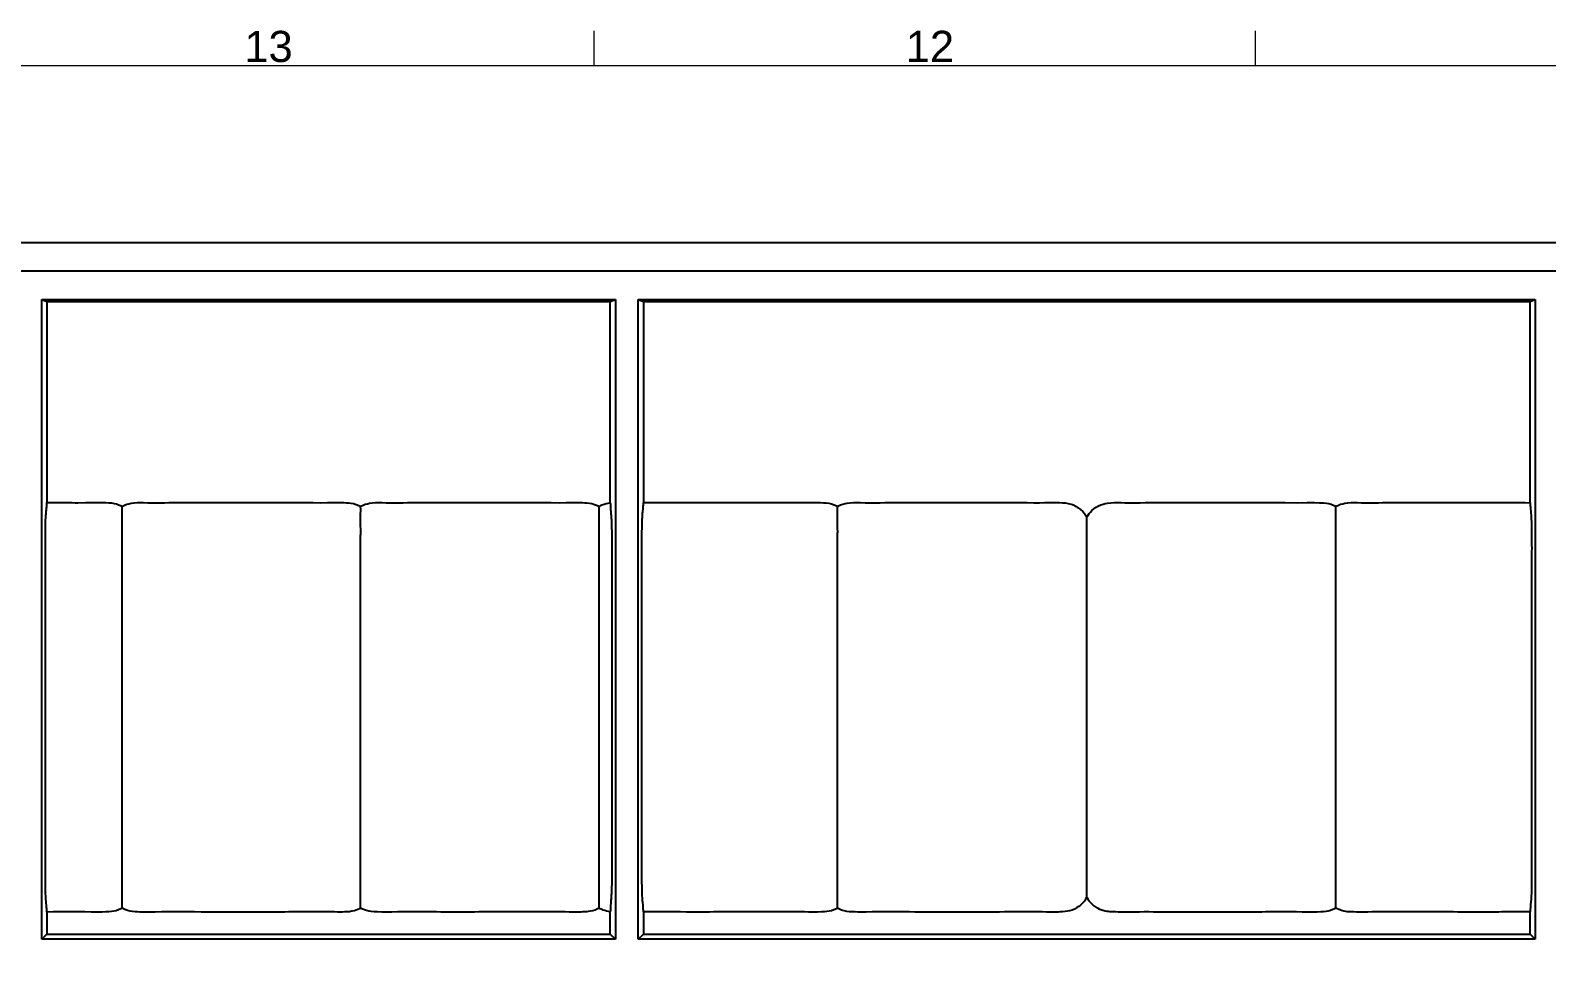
# Model space of a CAD drawing. Header units: millimetres. Extents: x 0 to 1486, y 0 to 1051.
# Drawn here: x 292.3 to 505.3, y 901.9 to 1031.2 of the extents above; entities that cross this region are included whole.
import ezdxf

# ---------------------------------------------------------------- set-up
doc = ezdxf.new("R2010")
doc.units = ezdxf.units.MM
doc.header["$LTSCALE"] = 1.25
for name, color, linetype, lineweight, true_color in [('Sichtbare Kanten(DIN)', 7, 'Continuous', 25, 0x262659), ('Skizziergeometrie(DIN)', 7, 'Continuous', 9, 0x262659), ('Symbole(DIN)', 7, 'Continuous', 15, 0x262659)]:
    doc.layers.add(name, color=color, linetype=linetype, lineweight=lineweight, true_color=true_color)
doc.styles.add('Aktuell-DIN', font='arial.ttf')

# ---------------------------------------------------------------- blocks, each defined once
blk = doc.blocks.new('Ränder Standardrahmen')
at = {"layer": 'Skizziergeometrie(DIN)'}
for p, q in [((297.25, 821), (297.25, 824.9)), ((371.56, 821), (371.56, 824.9))]:
    blk.add_line(p, q, dxfattribs=at)
at = {"layer": 'Skizziergeometrie(DIN)', "flags": 128}
blk.add_lwpolyline([(20, 20), (20, 821), (1169, 821), (1169, 20), (20, 20)], dxfattribs=at)
at = {"layer": 'Symbole(DIN)', "color": 179, "true_color": 0x262659, "char_height": 3.5, "attachment_point": 7, "style": 'Aktuell-DIN'}
for s, insert in [('13', (257.93, 821.34)), ('12', (332.25, 821.4))]:
    blk.add_mtext(s, dxfattribs=dict(at, insert=insert))

msp = doc.modelspace()

# ---------------------------------------------------------------- linework, layer by layer
at = {"layer": 'Sichtbare Kanten(DIN)'}
for p, q in [((191.7053, 1001.3641), (1097.7916, 1001.3641)), ((1067.9811, 997.3641), (221.5158, 997.3641)), ((293.9485, 903.4641), (293.9485, 993.3641)), ((293.9485, 993.3641), (294.6816, 993.1023)), ((293.9485, 993.3641), (374.5485, 993.3641)), ((294.6816, 993.1023), (294.6816, 964.8304)), ((294.6816, 993.1023), (373.8153, 993.1023)), ((373.8153, 993.1023), (374.5485, 993.3641)), ((373.8153, 964.7804), (373.8153, 993.1023)), ((374.5485, 993.3641), (374.5485, 903.4641)), ((377.7485, 903.4641), (377.7485, 993.3641)), ((377.7485, 993.3641), (378.4816, 993.1023)), ((377.7485, 993.3641), (503.7485, 993.3641)), ((378.4816, 993.1023), (378.4816, 964.8211)), ((378.4816, 993.1023), (503.0153, 993.1023)), ((503.0153, 993.1023), (503.7485, 993.3641)), ((503.0153, 964.8167), (503.0153, 993.1023)), ((503.7485, 993.3641), (503.7485, 903.4641)), ((294.6816, 907.2992), (294.6816, 904.1973)), ((373.8153, 904.1973), (373.8153, 907.3459)), ((378.4816, 907.3088), (378.4816, 904.1973)), ((503.0153, 904.1973), (503.0153, 907.309)), ((293.9485, 903.4641), (294.6816, 904.1973)), ((374.5485, 903.4641), (293.9485, 903.4641)), ((294.6816, 904.1973), (373.8153, 904.1973)), ((373.8153, 904.1973), (374.5485, 903.4641)), ((377.7485, 903.4641), (378.4816, 904.1973)), ((503.7485, 903.4641), (377.7485, 903.4641)), ((378.4816, 904.1973), (503.0153, 904.1973)), ((503.0153, 904.1973), (503.7485, 903.4641))]:
    msp.add_line(p, q, dxfattribs=at)
for points, knots in [([(294.6816, 964.8304), (296.8136, 964.8265), (298.0048, 964.8175), (302.17, 964.8143), (303.2173, 964.8993), (304.5864, 964.6187), (304.9565, 964.4539), (305.2435, 964.2923)], [0.05167891, 0.05167891, 0.05167891, 0.05167891, 0.73525339, 0.73525339, 2.86858619, 2.86858619, 4.02252258, 4.02252258, 4.02252258, 4.02252258]), ([(440.7443, 962.729), (440.8541, 962.9427), (441.0165, 963.2018), (441.5048, 963.7594), (441.8885, 964.1199), (442.8326, 964.5947), (443.2519, 964.7018), (444.2563, 964.8465), (444.8789, 964.8285), (446.999, 964.7978), (447.9007, 964.8225), (451.4951, 964.8309), (452.5575, 964.8319), (455.305, 964.8334), (458.3019, 964.8357), (465.1284, 964.8309), (466.8832, 964.826), (473.8508, 964.7986), (474.1326, 964.9091), (475.3087, 964.5118), (475.5331, 964.4107), (475.7435, 964.2923)], [11.402795195, 11.402795195, 11.402795195, 11.402795195, 11.424286525, 11.424286525, 11.446616162, 11.446616162, 11.464256889, 11.464256889, 11.490945682, 11.490945682, 11.545702763, 11.545702763, 11.5600245, 11.5600245, 11.596003502, 11.596003502, 11.608451966, 11.608451966, 11.645432642, 11.645432642, 11.654664356, 11.654664356, 11.654664356, 11.654664356]), ([(294.6816, 907.2992), (294.6695, 907.4789), (294.6581, 907.7063), (294.6069, 908.4023), (294.5639, 908.7465), (294.5267, 909.1752), (294.5111, 909.4079), (294.4827, 910.3016), (294.4754, 910.7457), (294.4653, 911.4616), (294.4612, 911.9538), (294.4562, 913.1003), (294.4566, 913.7316), (294.4572, 915.2414), (294.4568, 916.0813), (294.4568, 917.6298), (294.457, 917.9491), (294.4566, 925.757), (294.4568, 932.1179), (294.4567, 940.529), (294.4567, 942.5794), (294.4568, 947.7586), (294.4571, 950.8875), (294.4566, 954.8647), (294.4568, 955.7131), (294.457, 958.1459), (294.4553, 958.8099), (294.4609, 960.1704), (294.4651, 960.7044), (294.4783, 961.606), (294.4862, 961.936), (294.506, 962.5832), (294.5183, 962.8028), (294.5413, 963.1305), (294.5554, 963.2602), (294.6147, 963.8585), (294.6298, 964.0183), (294.6588, 964.4371), (294.6695, 964.6522), (294.6816, 964.8304)], [0.0548135, 0.0548135, 0.0548135, 0.0548135, 0.22484594, 0.22484594, 0.54144394, 0.54144394, 0.72791807, 0.72791807, 0.89874194, 0.89874194, 1.17246562, 1.17246562, 1.52639602, 1.52639602, 1.96989004, 1.96989004, 2.34410364, 2.34410364, 3.988884, 3.988884, 4.51907428, 4.51907428, 5.32812501, 5.32812501, 5.54751209, 5.54751209, 5.95720997, 5.95720997, 6.22785317, 6.22785317, 6.47576825, 6.47576825, 6.87176807, 6.87176807, 7.38266455, 7.38266455, 7.76427404, 7.76427404, 8.15815134, 8.15815134, 8.15815134, 8.15815134]), ([(305.2498, 907.8348), (305.2495, 907.8828), (305.249, 907.9336), (305.2467, 908.3229), (305.2522, 908.7142), (305.248, 909.5884), (305.2485, 909.7472), (305.2486, 910.5772), (305.2472, 911.1403), (305.2485, 911.9296), (305.2466, 912.2662), (305.2431, 913.0514), (305.2426, 913.4525), (305.2445, 914.4306), (305.2476, 914.8697), (305.2457, 916.6419), (305.2448, 917.0018), (305.246, 923.9736), (305.2446, 929.8937), (305.2447, 950.6989), (305.2492, 951.6203), (305.2452, 953.9578), (305.2379, 955.4197), (305.2489, 958.1495), (305.2428, 958.873), (305.2439, 959.8766), (305.2479, 960.1427), (305.2548, 960.572), (305.2567, 960.7806), (305.2436, 961.9469), (305.2522, 962.1671), (305.2406, 963.0875), (305.2602, 963.5204), (305.2504, 964.0909), (305.246, 964.2002), (305.2435, 964.2923)], [0.2558523, 0.2558523, 0.2558523, 0.2558523, 0.28402504, 0.28402504, 0.45434451, 0.45434451, 0.67213075, 0.67213075, 0.82599602, 0.82599602, 0.91852312, 0.91852312, 1.01863252, 1.01863252, 1.17660296, 1.17660296, 1.24925939, 1.24925939, 1.65825211, 1.65825211, 2.68658375, 2.68658375, 2.79279292, 2.79279292, 2.86761711, 2.86761711, 2.90925276, 2.90925276, 2.94819496, 2.94819496, 3.07286362, 3.07286362, 3.25453641, 3.25453641, 3.3103209, 3.3103209, 3.3103209, 3.3103209]), ([(305.2435, 964.2923), (305.2588, 964.3011), (305.2743, 964.3099), (305.6955, 964.5436), (306.1052, 964.6659), (307.0612, 964.8338), (307.6408, 964.8323), (309.8354, 964.8), (311.4137, 964.8205), (316.3099, 964.8399), (320.7482, 964.8289), (325.1477, 964.8259), (328.5822, 964.8281), (335.3625, 964.8077), (336.2954, 964.86), (337.4861, 964.7597), (337.9793, 964.6665), (338.5847, 964.3781), (338.6648, 964.3366), (338.7435, 964.2923)], [1.9240404, 1.9240404, 1.9240404, 1.9240404, 1.92512371, 1.92512371, 1.95331132, 1.95331132, 1.99357988, 1.99357988, 2.09661317, 2.09661317, 2.31324601, 2.31324601, 3.08420493, 3.08420493, 3.83526504, 3.83526504, 4.30737416, 4.30737416, 4.38052215, 4.38052215, 4.38052215, 4.38052215]), ([(338.7498, 907.8348), (338.7495, 907.8828), (338.749, 907.9336), (338.7467, 908.3229), (338.7522, 908.7142), (338.748, 909.5884), (338.7485, 909.7472), (338.7486, 910.5772), (338.7472, 911.1403), (338.7485, 911.9296), (338.7466, 912.2662), (338.7431, 913.0514), (338.7426, 913.4525), (338.7445, 914.4306), (338.7476, 914.8697), (338.7457, 916.6419), (338.7448, 917.0018), (338.746, 923.9736), (338.7446, 929.8937), (338.7447, 950.6989), (338.7492, 951.6203), (338.7452, 953.9578), (338.7379, 955.4197), (338.7489, 958.1495), (338.7428, 958.873), (338.7439, 959.8766), (338.7479, 960.1427), (338.7548, 960.572), (338.7567, 960.7806), (338.7436, 961.9469), (338.7522, 962.1671), (338.7406, 963.0875), (338.7602, 963.5204), (338.7504, 964.0909), (338.746, 964.2002), (338.7435, 964.2923)], [0.2558523, 0.2558523, 0.2558523, 0.2558523, 0.28402504, 0.28402504, 0.45434451, 0.45434451, 0.67213075, 0.67213075, 0.82599602, 0.82599602, 0.91852312, 0.91852312, 1.01863252, 1.01863252, 1.17660296, 1.17660296, 1.24925939, 1.24925939, 1.65825211, 1.65825211, 2.68658375, 2.68658375, 2.79279292, 2.79279292, 2.86761711, 2.86761711, 2.90925276, 2.90925276, 2.94819496, 2.94819496, 3.07286362, 3.07286362, 3.25453641, 3.25453641, 3.3103209, 3.3103209, 3.3103209, 3.3103209]), ([(338.7435, 964.2923), (338.7588, 964.3011), (338.7743, 964.3099), (339.1955, 964.5436), (339.6052, 964.6659), (340.5612, 964.8338), (341.1408, 964.8323), (343.3354, 964.8), (344.9137, 964.8205), (349.8099, 964.8399), (354.2482, 964.8289), (358.6477, 964.8259), (362.0822, 964.8281), (368.8625, 964.8077), (369.7954, 964.86), (370.9861, 964.7597), (371.4793, 964.6665), (372.0847, 964.3781), (372.1648, 964.3366), (372.2435, 964.2923)], [1.9240404, 1.9240404, 1.9240404, 1.9240404, 1.92512371, 1.92512371, 1.95331132, 1.95331132, 1.99357988, 1.99357988, 2.09661317, 2.09661317, 2.31324601, 2.31324601, 3.08420493, 3.08420493, 3.83526504, 3.83526504, 4.30737416, 4.30737416, 4.38052215, 4.38052215, 4.38052215, 4.38052215]), ([(372.2498, 907.8348), (372.2495, 907.8828), (372.249, 907.9336), (372.2467, 908.3229), (372.2522, 908.7142), (372.248, 909.5884), (372.2485, 909.7472), (372.2486, 910.5772), (372.2472, 911.1403), (372.2485, 911.9296), (372.2466, 912.2662), (372.2431, 913.0514), (372.2426, 913.4525), (372.2445, 914.4306), (372.2476, 914.8697), (372.2457, 916.6419), (372.2448, 917.0018), (372.246, 923.9736), (372.2446, 929.8937), (372.2447, 950.6989), (372.2492, 951.6203), (372.2452, 953.9578), (372.2379, 955.4197), (372.2489, 958.1495), (372.2428, 958.873), (372.2439, 959.8766), (372.2479, 960.1427), (372.2548, 960.572), (372.2567, 960.7806), (372.2436, 961.9469), (372.2522, 962.1671), (372.2406, 963.0875), (372.2602, 963.5204), (372.2504, 964.0909), (372.246, 964.2002), (372.2435, 964.2923)], [0.2558523, 0.2558523, 0.2558523, 0.2558523, 0.28402504, 0.28402504, 0.45434451, 0.45434451, 0.67213075, 0.67213075, 0.82599602, 0.82599602, 0.91852312, 0.91852312, 1.01863252, 1.01863252, 1.17660296, 1.17660296, 1.24925939, 1.24925939, 1.65825211, 1.65825211, 2.68658375, 2.68658375, 2.79279292, 2.79279292, 2.86761711, 2.86761711, 2.90925276, 2.90925276, 2.94819496, 2.94819496, 3.07286362, 3.07286362, 3.25453641, 3.25453641, 3.3103209, 3.3103209, 3.3103209, 3.3103209]), ([(372.2435, 964.2923), (372.3703, 964.3652), (372.5058, 964.4325), (373.0335, 964.6514), (373.4245, 964.736), (373.8153, 964.7804)], [5.25741589, 5.25741589, 5.25741589, 5.25741589, 5.53828084, 5.53828084, 6.28216809, 6.28216809, 6.28216809, 6.28216809]), ([(373.8153, 964.7804), (373.8325, 964.5152), (373.843, 964.1891), (373.8725, 963.6846), (373.883, 963.5579), (373.9067, 963.2514), (373.917, 963.1016), (373.9566, 962.5255), (373.9743, 962.2567), (374.0006, 961.4983), (374.0067, 961.1711), (374.0155, 960.6031), (374.0191, 960.2241), (374.0255, 959.1885), (374.0263, 958.5109), (374.0264, 956.9005), (374.0252, 956.3734), (374.0263, 953.6798), (374.0258, 952.04), (374.0261, 947.3326), (374.0258, 944.2648), (374.0258, 939.9213), (374.0257, 939.8542), (374.0257, 936.5255), (374.0257, 935.1169), (374.0258, 929.539), (374.0256, 925.628), (374.026, 920.5622), (374.0256, 919.4072), (374.026, 917.94), (374.0262, 917.3952), (374.0258, 916.2003), (374.0251, 915.5788), (374.0264, 913.915), (374.0284, 913.0945), (374.0177, 911.7081), (374.0116, 911.2337), (373.9959, 910.4761), (373.9878, 910.231), (373.9681, 909.7851), (373.9558, 909.6063), (373.9292, 909.217), (373.9161, 909.0146), (373.8799, 908.5097), (373.8695, 908.426), (373.8384, 907.8058), (373.8277, 907.5483), (373.8153, 907.3459)], [0.05702487, 0.05702487, 0.05702487, 0.05702487, 0.32249934, 0.32249934, 0.48068575, 0.48068575, 0.63414539, 0.63414539, 0.91872336, 0.91872336, 1.14170791, 1.14170791, 1.46681384, 1.46681384, 2.01188372, 2.01188372, 3.04523872, 3.04523872, 4.65236499, 4.65236499, 7.65931574, 7.65931574, 8.9097005, 8.9097005, 8.9980562, 8.9980562, 9.20534647, 9.20534647, 9.26656119, 9.26656119, 9.28311335, 9.28311335, 9.30844046, 9.30844046, 9.33623094, 9.33623094, 9.35153063, 9.35153063, 9.36555505, 9.36555505, 9.38337177, 9.38337177, 9.40066511, 9.40066511, 9.43097621, 9.43097621, 9.44934498, 9.44934498, 9.44934498, 9.44934498]), ([(378.4816, 907.3088), (378.4626, 907.5781), (378.4457, 907.9235), (378.3689, 908.781), (378.3325, 908.9312), (378.2899, 910.0184), (378.2818, 910.3866), (378.2694, 911.1025), (378.2642, 911.5714), (378.2573, 912.6185), (378.2565, 913.1613), (378.2566, 914.4726), (378.2569, 915.1383), (378.2565, 917.1647), (378.2568, 918.5254), (378.2566, 921.5078), (378.2566, 923.1296), (378.2566, 925.5326), (378.2566, 927.3463), (378.2566, 935.6613), (378.2565, 941.8658), (378.2568, 950.1449), (378.2568, 952.2195), (378.2567, 955.4536), (378.2572, 955.9171), (378.257, 957.955), (378.255, 958.9135), (378.2645, 960.6412), (378.2707, 961.089), (378.2812, 961.716), (378.289, 962.0278), (378.3107, 962.6751), (378.3238, 962.8903), (378.351, 963.2462), (378.3684, 963.3657), (378.4249, 963.9678), (378.4395, 964.1625), (378.4619, 964.4936), (378.4717, 964.6723), (378.4816, 964.8211)], [0.05452106, 0.05452106, 0.05452106, 0.05452106, 0.31829707, 0.31829707, 0.65936116, 0.65936116, 0.81490778, 0.81490778, 1.01940404, 1.01940404, 1.25946918, 1.25946918, 1.50697463, 1.50697463, 2.01288254, 2.01288254, 2.61583238, 2.61583238, 2.90633654, 2.90633654, 3.7604181, 3.7604181, 4.04598664, 4.04598664, 4.20561136, 4.20561136, 4.48464859, 4.48464859, 4.68537806, 4.68537806, 4.95525864, 4.95525864, 5.361904, 5.361904, 6.0000875, 6.0000875, 6.49876218, 6.49876218, 7.10708932, 7.10708932, 7.10708932, 7.10708932]), ([(378.4816, 964.8211), (379.0857, 964.8224), (379.6897, 964.8259), (380.6866, 964.8292), (381.0877, 964.8299), (385.0008, 964.8357), (386.5695, 964.8223), (392.6577, 964.8345), (395.2509, 964.8328), (400.206, 964.8128), (402.8775, 964.8582), (404.3013, 964.7895), (404.7754, 964.7153), (405.4281, 964.4561), (405.5887, 964.3794), (405.7435, 964.2923)], [0.05000008, 0.05000008, 0.05000008, 0.05000008, 0.23121159, 0.23121159, 0.3490811, 0.3490811, 1.61670694, 1.61670694, 2.55722105, 2.55722105, 3.41387376, 3.41387376, 3.91385551, 3.91385551, 4.08229193, 4.08229193, 4.08229193, 4.08229193]), ([(405.7498, 907.8348), (405.7495, 907.8828), (405.749, 907.9336), (405.7467, 908.3229), (405.7522, 908.7142), (405.748, 909.5884), (405.7485, 909.7472), (405.7486, 910.5772), (405.7472, 911.1403), (405.7485, 911.9296), (405.7466, 912.2662), (405.7431, 913.0514), (405.7426, 913.4525), (405.7445, 914.4306), (405.7476, 914.8697), (405.7457, 916.6419), (405.7448, 917.0018), (405.746, 923.9736), (405.7446, 929.8937), (405.7447, 950.6989), (405.7492, 951.6203), (405.7452, 953.9578), (405.7379, 955.4197), (405.7489, 958.1495), (405.7428, 958.873), (405.7439, 959.8766), (405.7479, 960.1427), (405.7548, 960.572), (405.7567, 960.7806), (405.7436, 961.9469), (405.7522, 962.1671), (405.7406, 963.0875), (405.7602, 963.5204), (405.7504, 964.0909), (405.746, 964.2002), (405.7435, 964.2923)], [0.2558523, 0.2558523, 0.2558523, 0.2558523, 0.28402504, 0.28402504, 0.45434451, 0.45434451, 0.67213075, 0.67213075, 0.82599602, 0.82599602, 0.91852312, 0.91852312, 1.01863252, 1.01863252, 1.17660296, 1.17660296, 1.24925939, 1.24925939, 1.65825211, 1.65825211, 2.68658375, 2.68658375, 2.79279292, 2.79279292, 2.86761711, 2.86761711, 2.90925276, 2.90925276, 2.94819496, 2.94819496, 3.07286362, 3.07286362, 3.25453641, 3.25453641, 3.3103209, 3.3103209, 3.3103209, 3.3103209]), ([(405.7435, 964.2923), (405.7824, 964.3147), (405.8221, 964.3365), (406.2766, 964.5748), (406.6927, 964.6879), (407.6759, 964.842), (408.2817, 964.8306), (410.7874, 964.7917), (412.6342, 964.826), (415.2133, 964.8311), (416.1241, 964.8321), (420.0699, 964.8337), (421.5704, 964.8288), (425.5086, 964.8252), (428.9373, 964.83), (435.0814, 964.8089), (436.2564, 964.8334), (437.4786, 964.8185), (438.0004, 964.7788), (439.0432, 964.4379), (439.4999, 964.1728), (440.326, 963.4624), (440.5782, 963.0608), (440.7317, 962.7548), (440.738, 962.7419), (440.7443, 962.729)], [3.10748141, 3.10748141, 3.10748141, 3.10748141, 3.11868066, 3.11868066, 3.23263626, 3.23263626, 3.40167352, 3.40167352, 3.87507102, 3.87507102, 4.06283996, 4.06283996, 4.66314199, 4.66314199, 8.70212829, 8.70212829, 11.90094827, 11.90094827, 14.81789667, 14.81789667, 17.56485305, 17.56485305, 20.8683665, 20.8683665, 21.01377959, 21.01377959, 21.01377959, 21.01377959]), ([(475.7498, 907.8348), (475.7495, 907.8803), (475.7491, 907.9281), (475.7467, 908.3122), (475.7521, 908.7022), (475.7481, 909.5848), (475.7484, 909.7411), (475.7487, 910.5851), (475.7471, 911.1433), (475.7486, 911.921), (475.7466, 912.2578), (475.7432, 913.0443), (475.7426, 913.4454), (475.7445, 914.4208), (475.7476, 914.8762), (475.7458, 916.6197), (475.7448, 916.9995), (475.7459, 923.9443), (475.7446, 929.8641), (475.7447, 950.5219), (475.7489, 951.6761), (475.7449, 954.1388), (475.7431, 954.6718), (475.741, 955.8536), (475.7413, 956.1693), (475.7466, 957.7269), (475.7457, 958.4068), (475.7431, 959.3689), (475.7427, 959.7099), (475.7491, 960.2716), (475.7539, 960.4768), (475.7567, 961.0179), (475.7461, 961.449), (475.7443, 962.2246), (475.7457, 962.4075), (475.7406, 963.3689), (475.7539, 963.9137), (475.7436, 964.2877), (475.7435, 964.29), (475.7435, 964.2923)], [0.65678027, 0.65678027, 0.65678027, 0.65678027, 0.72894639, 0.72894639, 1.19313966, 1.19313966, 1.79647028, 1.79647028, 2.25589607, 2.25589607, 2.53881511, 2.53881511, 2.84457981, 2.84457981, 3.32821254, 3.32821254, 3.56010223, 3.56010223, 4.8992641, 4.8992641, 8.23325281, 8.23325281, 8.94627978, 8.94627978, 9.5056047, 9.5056047, 10.91849789, 10.91849789, 11.77312085, 11.77312085, 12.4594892, 12.4594892, 13.68709548, 13.68709548, 15.98767614, 15.98767614, 18.40445362, 18.40445362, 18.41957849, 18.41957849, 18.41957849, 18.41957849]), ([(475.7435, 964.2923), (475.7588, 964.3011), (475.7743, 964.3099), (476.1955, 964.5436), (476.6052, 964.6659), (477.5612, 964.8338), (478.1408, 964.8323), (480.3354, 964.8), (481.9137, 964.8205), (486.8099, 964.8399), (491.2482, 964.8289), (493.8205, 964.8271), (494.5237, 964.8341), (499.4604, 964.8302), (501.2378, 964.8181), (503.0153, 964.8167)], [1.924040396, 1.924040396, 1.924040396, 1.924040396, 1.925123706, 1.925123706, 1.953311321, 1.953311321, 1.993579882, 1.993579882, 2.096613172, 2.096613172, 2.313246013, 2.313246013, 2.674037795, 2.674037795, 2.877022923, 2.877022923, 2.877022923, 2.877022923]), ([(503.0153, 964.8167), (503.0316, 964.5779), (503.0479, 964.2699), (503.1201, 963.4018), (503.1544, 963.2777), (503.1957, 962.4236), (503.2064, 962.1173), (503.2198, 961.5106), (503.2267, 961.1435), (503.2384, 959.8822), (503.2399, 959.2385), (503.2411, 958.2483), (503.2401, 957.7528), (503.24, 956.1373), (503.2405, 955.6611), (503.2404, 951.3678), (503.2403, 948.098), (503.2403, 938.6191), (503.2402, 932.4099), (503.2403, 923.2777), (503.2402, 920.3546), (503.2404, 916.343), (503.2401, 915.9505), (503.2399, 913.4866), (503.2425, 912.8997), (503.2304, 911.3487), (503.2243, 910.8636), (503.2091, 910.1263), (503.2008, 909.8511), (503.1784, 909.3032), (503.1644, 909.1076), (503.1299, 908.72), (503.1014, 908.5185), (503.0473, 907.8321), (503.0315, 907.5404), (503.0153, 907.309)], [0.05358512, 0.05358512, 0.05358512, 0.05358512, 0.27207996, 0.27207996, 0.62437611, 0.62437611, 0.7596623, 0.7596623, 0.83579349, 0.83579349, 0.92194893, 0.92194893, 1.05132275, 1.05132275, 1.14969538, 1.14969538, 1.46395563, 1.46395563, 2.06072584, 2.06072584, 2.34166061, 2.34166061, 2.4462852, 2.4462852, 2.78663546, 2.78663546, 2.94993712, 2.94993712, 3.08523028, 3.08523028, 3.27979909, 3.27979909, 3.62080802, 3.62080802, 3.87672665, 3.87672665, 3.87672665, 3.87672665]), ([(440.7481, 909.408), (440.7479, 909.4462), (440.7477, 909.4865), (440.7464, 909.711), (440.7444, 910.0065), (440.7468, 910.8953), (440.7483, 911.3103), (440.7484, 911.8012), (440.7478, 912.0289), (440.7457, 912.9718), (440.7465, 913.3955), (440.7481, 917.6133), (440.7474, 918.7967), (440.7471, 921.4613), (440.7471, 922.8188), (440.7474, 928.95), (440.7476, 931.7068), (440.7484, 943.1074), (440.746, 944.7151), (440.7431, 952.9556), (440.7501, 954.4771), (440.7513, 957.0775), (440.7485, 958.3615), (440.7409, 959.4984), (440.7406, 960.1376), (440.7494, 961.1477), (440.7508, 961.5295), (440.7472, 962.1333), (440.7427, 962.448), (440.7443, 962.729)], [0.30958599, 0.30958599, 0.30958599, 0.30958599, 0.32568175, 0.32568175, 0.39410287, 0.39410287, 0.45988279, 0.45988279, 0.50387495, 0.50387495, 0.57530968, 0.57530968, 0.69730673, 0.69730673, 0.84478454, 0.84478454, 0.9265462, 0.9265462, 1.1564933, 1.1564933, 1.32906241, 1.32906241, 1.45556943, 1.45556943, 1.48615551, 1.48615551, 1.50534524, 1.50534524, 1.51898771, 1.51898771, 1.51898771, 1.51898771]), ([(305.2498, 907.8348), (305.1945, 907.8035), (305.1385, 907.7736), (304.6161, 907.511), (304.1707, 907.4052), (303.2983, 907.2972), (302.8014, 907.2931), (299.3982, 907.3048), (297.0399, 907.3037), (294.6816, 907.2992)], [2.59723533, 2.59723533, 2.59723533, 2.59723533, 2.64480906, 2.64480906, 3.03629151, 3.03629151, 3.45143089, 3.45143089, 4.38832333, 4.38832333, 4.38832333, 4.38832333]), ([(338.7498, 907.8348), (338.5199, 907.7047), (338.2316, 907.5715), (337.4089, 907.3465), (336.9373, 907.3122), (335.7814, 907.2861), (334.9937, 907.3171), (329.9111, 907.3044), (328.4532, 907.2991), (323.5631, 907.2941), (320.3371, 907.2941), (314.801, 907.3007), (312.3496, 907.3143), (309.1454, 907.2947), (307.8261, 907.2677), (306.5786, 907.3578), (306.1072, 907.4439), (305.4972, 907.7044), (305.3716, 907.7663), (305.2498, 907.8348)], [2.95699306, 2.95699306, 2.95699306, 2.95699306, 3.16769988, 3.16769988, 3.44780715, 3.44780715, 3.85074431, 3.85074431, 4.01280986, 4.01280986, 4.39435139, 4.39435139, 4.69757628, 4.69757628, 4.79068987, 4.79068987, 4.85228507, 4.85228507, 4.86874298, 4.86874298, 4.86874298, 4.86874298]), ([(372.2498, 907.8348), (372.1794, 907.795), (372.1078, 907.7574), (371.5761, 907.499), (371.1353, 907.397), (370.2541, 907.296), (369.7595, 907.2928), (367.0832, 907.3031), (365.5342, 907.3101), (360.6988, 907.2957), (357.4124, 907.3062), (353.9271, 907.2978), (353.7795, 907.2974), (350.5207, 907.2912), (346.8371, 907.3145), (342.2306, 907.3005), (340.7125, 907.249), (339.4365, 907.5025), (339.0629, 907.6588), (338.7498, 907.8348)], [1.86251423, 1.86251423, 1.86251423, 1.86251423, 1.88639316, 1.88639316, 2.03746623, 2.03746623, 2.19089468, 2.19089468, 2.40174935, 2.40174935, 2.84908133, 2.84908133, 2.87616394, 2.87616394, 3.36164115, 3.36164115, 4.03703082, 4.03703082, 4.4371412, 4.4371412, 4.4371412, 4.4371412]), ([(373.8153, 907.3459), (373.4655, 907.3857), (373.1344, 907.456), (372.6107, 907.6502), (372.4263, 907.7356), (372.2498, 907.8348)], [0.051664638, 0.051664638, 0.051664638, 0.051664638, 0.163226879, 0.163226879, 0.226922299, 0.226922299, 0.226922299, 0.226922299]), ([(405.7498, 907.8348), (405.6945, 907.8035), (405.6385, 907.7736), (405.1161, 907.511), (404.6707, 907.4052), (403.7983, 907.2972), (403.3014, 907.2931), (400.7039, 907.302), (399.1513, 907.3105), (394.3099, 907.296), (391.021, 907.3064), (386.954, 907.2967), (386.1759, 907.2961), (383.0924, 907.2984), (380.787, 907.3148), (378.4816, 907.3088)], [2.59723533, 2.59723533, 2.59723533, 2.59723533, 2.64480906, 2.64480906, 3.03629151, 3.03629151, 3.45143089, 3.45143089, 4.06823485, 4.06823485, 5.37484974, 5.37484974, 5.68396869, 5.68396869, 6.59985941, 6.59985941, 6.59985941, 6.59985941]), ([(440.7481, 909.408), (440.7361, 909.3833), (440.7237, 909.3586), (440.5638, 909.048), (440.3157, 908.6589), (439.5359, 907.98), (439.1296, 907.7381), (438.2705, 907.4189), (437.8399, 907.3466), (436.9015, 907.2897), (436.3164, 907.2923), (434.1258, 907.3048), (432.495, 907.3087), (425.5574, 907.2911), (420.3257, 907.2961), (418.7204, 907.2967), (417.5183, 907.2978), (414.6062, 907.3034), (412.5967, 907.3143), (408.1656, 907.284), (407.7086, 907.3061), (406.9492, 907.3818), (406.4508, 907.4818), (405.8682, 907.7702), (405.8086, 907.8017), (405.7498, 907.8348)], [222.9797902, 222.9797902, 222.9797902, 222.9797902, 223.46923059, 223.46923059, 229.13959724, 229.13959724, 233.69288441, 233.69288441, 238.17646657, 238.17646657, 242.24667136, 242.24667136, 243.02329414, 243.02329414, 243.88762553, 243.88762553, 244.59268472, 244.59268472, 246.16254698, 246.16254698, 248.05434173, 248.05434173, 250.76359636, 250.76359636, 251.07686021, 251.07686021, 251.07686021, 251.07686021]), ([(475.7498, 907.8348), (475.7308, 907.8241), (475.7118, 907.8135), (475.1939, 907.5318), (474.7321, 907.4222), (473.9081, 907.3021), (473.4228, 907.2941), (470.4711, 907.3002), (468.4284, 907.3082), (464.9631, 907.2981), (463.5405, 907.2966), (460.2737, 907.2955), (458.4295, 907.2976), (453.1323, 907.2942), (449.6793, 907.305), (444.5316, 907.2924), (444.0524, 907.306), (443.2675, 907.4253), (442.7437, 907.5435), (441.8202, 908.0865), (441.4308, 908.3959), (440.9818, 908.9909), (440.8595, 909.1816), (440.7481, 909.408)], [3.21426109, 3.21426109, 3.21426109, 3.21426109, 3.22717303, 3.22717303, 3.56419553, 3.56419553, 3.97200251, 3.97200251, 4.8884785, 4.8884785, 5.52673094, 5.52673094, 6.35413443, 6.35413443, 7.90334957, 7.90334957, 8.66366829, 8.66366829, 9.28077613, 9.28077613, 9.68320986, 9.68320986, 9.83342274, 9.83342274, 9.83342274, 9.83342274]), ([(503.0153, 907.309), (501.7524, 907.3108), (500.8078, 907.3041), (497.9411, 907.2974), (496.8272, 907.2916), (490.8202, 907.3046), (487.5315, 907.2969), (482.7071, 907.3101), (481.1713, 907.2996), (478.0615, 907.293), (477.5857, 907.3034), (476.7945, 907.4194), (476.2904, 907.5309), (475.7498, 907.8348)], [0.0520202, 0.0520202, 0.0520202, 0.0520202, 0.46076703, 0.46076703, 0.71254186, 0.71254186, 1.01715625, 1.01715625, 1.15940668, 1.15940668, 1.30519404, 1.30519404, 1.42123543, 1.42123543, 1.42123543, 1.42123543])]:
    msp.add_open_spline(points, degree=3, knots=knots, dxfattribs=at)

# ---------------------------------------------------------------- block references
at = {"xscale": 1.25, "yscale": 1.25, "zscale": 1.25}
msp.add_blockref('Ränder Standardrahmen', (0, 0), dxfattribs=at)

doc.saveas('drawing.dxf')
